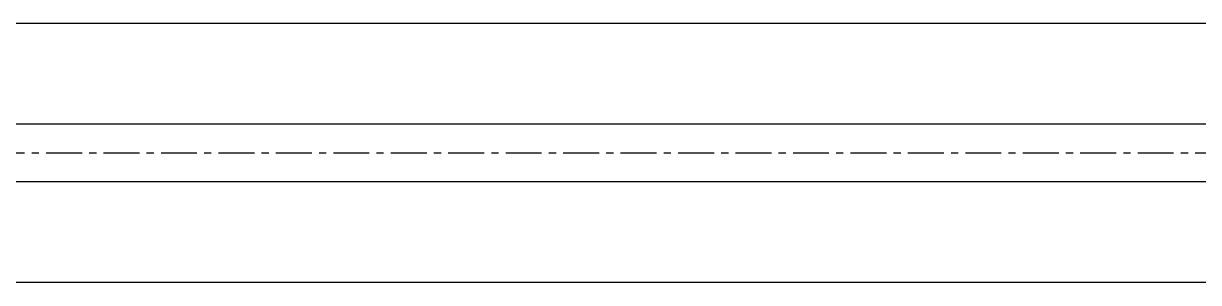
# Model space of a CAD drawing. Header units: inches. Extents: x 0 to 77285, y -118 to 40065.
# Drawn here: x 44016.8 to 44221.4, y 16527.3 to 16572.3 of the extents above; entities that cross this region are included whole.
import ezdxf

# ---------------------------------------------------------------- set-up
doc = ezdxf.new("R2010")
doc.units = ezdxf.units.IN
doc.header["$LTSCALE"] = 5
doc.header["$MEASUREMENT"] = 0
doc.linetypes.add('CENTER', pattern=[2, 1.25, -0.25, 0.25, -0.25])
doc.layers.add('11', color=1, linetype='CENTER')
doc.layers.add('A', color=8, linetype='Continuous')

# ---------------------------------------------------------------- blocks, each defined once
blk = doc.blocks.new('A$Cdd2ecb14')
for p, q in [((-22.5, -715, 0), (-22.5, 0, 0)), ((22.5, -715, 0), (22.5, 0, 0))]:
    blk.add_line(p, q)
at = {"layer": '11'}
blk.add_line((0, -715, 0), (0, 0, 0), dxfattribs=at)
at = {"layer": 'A'}
for p, q in [((-5, -715, 0), (-5, 0, 0)), ((5, -715, 0), (5, 0, 0))]:
    blk.add_line(p, q, dxfattribs=at)

msp = doc.modelspace()

# ---------------------------------------------------------------- block references
at = {"rotation": 90}
msp.add_blockref('A$Cdd2ecb14', (43882.02874343, 16549.80835887, 0), dxfattribs=at)

doc.saveas('drawing.dxf')
